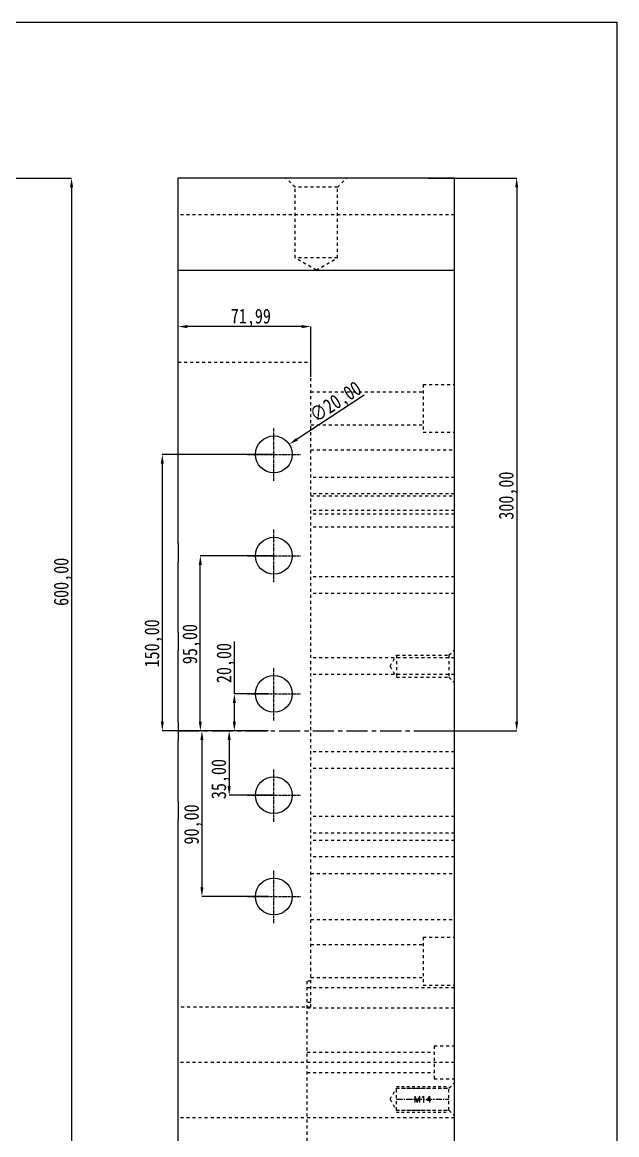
# Model space of a CAD drawing. Header units: millimetres. Extents: x 1727 to 4210, y -6182 to 759.
# Drawn here: x 2890 to 3212, y -4369 to -3765 of the extents above; entities that cross this region are included whole.
import ezdxf
from ezdxf.enums import TextEntityAlignment as Align

# ---------------------------------------------------------------- set-up
doc = ezdxf.new("R2010")
doc.units = ezdxf.units.MM
doc.header["$LTSCALE"] = 16.335
doc.header["$PDMODE"] = 3
doc.header["$PDSIZE"] = 0.3125
doc.linetypes.add('CENTER', pattern=[0.6, 0.375, -0.075, 0.075, -0.075])
doc.linetypes.add('HIDDEN', pattern=[0.2, 0.1, -0.1])
doc.layers.get('0').update_dxf_attribs({"linetype": 'CONTINUOUS'})
doc.layers.get('Defpoints').update_dxf_attribs({"linetype": 'CONTINUOUS'})
doc.layers.add('DEFAULT_2', color=8, linetype='HIDDEN')
doc.layers.add('screw', color=33, linetype='CONTINUOUS', lineweight=13)
doc.styles.get("Standard").update_dxf_attribs({"font": 'txt', "width": 0.8})
doc.styles.add('TXT', font='txt.shx', dxfattribs={"bigfont": 'gbcbig.shx'})
doc.dimstyles.new('mold', dxfattribs={"dimtxt": 8, "dimasz": 5, "dimexe": 0, "dimexo": 0, "dimgap": 0, "dimtad": 1, "dimzin": 1, "dimtxsty": 'Standard', "dimcen": 0, "dimclrd": 4, "dimclre": 4, "dimclrt": 6, "dimazin": 0, "dimtfac": 1, "dimtofl": 0, "dimtmove": 0, "dimatfit": 3, "dimfxl": 0, "dimarcsym": 0})

# ---------------------------------------------------------------- blocks, each defined once
blk = doc.blocks.new('*D329')
at = {"color": 4, "lineweight": -2}
for p, q in [((3110.25, -3849.38), (3158.01, -3849.38)), ((3158.01, -3854.38), (3158.01, -4144.38)), ((3110.25, -4149.38), (3158.01, -4149.38))]:
    blk.add_line(p, q, dxfattribs=at)
at = {"color": 4}
for points in [[(3157.18, -3854.38), (3158.84, -3854.38), (3158.01, -3849.38)], [(3157.18, -4144.38), (3158.84, -4144.38), (3158.01, -4149.38)]]:
    blk.add_solid(points, dxfattribs=at)
at = {"layer": 'Defpoints', "color": 0}
for p in [(3110.25, -3849.38), (3110.25, -4149.38), (3158.01, -4149.38)]:
    blk.add_point(p, dxfattribs=at)
at = {"color": 6, "insert": (3153.34, -4021.77), "char_height": 8, "attachment_point": 5, "rotation": 90}
blk.add_mtext('300,00', dxfattribs=at)
blk = doc.blocks.new('*D527')
at = {"color": 4, "lineweight": -2}
for p, q in [((2812.27, -3849.38), (2916.46, -3849.38)), ((2916.46, -3854.38), (2916.46, -4444.38)), ((2812.27, -4449.38), (2916.46, -4449.38))]:
    blk.add_line(p, q, dxfattribs=at)
at = {"color": 4}
for points in [[(2915.63, -3854.38), (2917.3, -3854.38), (2916.46, -3849.38)], [(2915.63, -4444.38), (2917.3, -4444.38), (2916.46, -4449.38)]]:
    blk.add_solid(points, dxfattribs=at)
at = {"layer": 'Defpoints', "color": 0}
for p in [(2812.27, -3849.38), (2812.27, -4449.38), (2916.46, -4449.38)]:
    blk.add_point(p, dxfattribs=at)
at = {"color": 6, "insert": (2911.8, -4068.57), "char_height": 8, "attachment_point": 5, "rotation": 90}
blk.add_mtext('600,00', dxfattribs=at)
blk = doc.blocks.new('*D538')
at = {"color": 4, "lineweight": -2}
blk.add_line((3075.3, -3967.29), (3038.81, -3991.17), dxfattribs=at)
at = {"color": 4}
blk.add_solid([(3038.35, -3990.47), (3039.27, -3991.86), (3034.63, -3993.9)], dxfattribs=at)
at = {"layer": 'Defpoints', "color": 0}
for p in [(3034.63, -3993.9), (3017.89, -4004.85)]:
    blk.add_point(p, dxfattribs=at)
at = {"color": 6, "insert": (3060.25, -3971.56), "char_height": 8, "attachment_point": 5, "rotation": 33.195}
blk.add_mtext('∅20,00', dxfattribs=at)
blk = doc.blocks.new('*D539')
at = {"color": 4, "lineweight": -2}
for p, q in [((3004.81, -4129.38), (3004.81, -4100.91)), ((3023.3, -4129.38), (3004.81, -4129.38)), ((3004.81, -4144.38), (3004.81, -4134.38)), ((3023.3, -4149.38), (3004.81, -4149.38))]:
    blk.add_line(p, q, dxfattribs=at)
at = {"color": 4}
for points in [[(3003.98, -4134.38), (3005.65, -4134.38), (3004.81, -4129.38)], [(3003.98, -4144.38), (3005.65, -4144.38), (3004.81, -4149.38)]]:
    blk.add_solid(points, dxfattribs=at)
at = {"layer": 'Defpoints', "color": 0}
for p in [(3023.3, -4129.38), (3004.81, -4149.38), (3023.3, -4149.38)]:
    blk.add_point(p, dxfattribs=at)
at = {"color": 6, "insert": (3000.15, -4112.65), "char_height": 8, "attachment_point": 5, "rotation": 90}
blk.add_mtext('20,00', dxfattribs=at)
blk = doc.blocks.new('*D540')
at = {"color": 4, "lineweight": -2}
for p, q in [((3026.26, -4054.38), (2986.34, -4054.38)), ((2986.34, -4144.38), (2986.34, -4059.38)), ((3023.3, -4149.38), (2986.34, -4149.38))]:
    blk.add_line(p, q, dxfattribs=at)
at = {"color": 4}
for points in [[(2985.51, -4059.38), (2987.17, -4059.38), (2986.34, -4054.38)], [(2985.51, -4144.38), (2987.17, -4144.38), (2986.34, -4149.38)]]:
    blk.add_solid(points, dxfattribs=at)
at = {"layer": 'Defpoints', "color": 0}
for p in [(2986.34, -4054.38), (3026.26, -4054.38), (3023.3, -4149.38)]:
    blk.add_point(p, dxfattribs=at)
at = {"color": 6, "insert": (2981.67, -4102.34), "char_height": 8, "attachment_point": 5, "rotation": 90}
blk.add_mtext('95,00', dxfattribs=at)
blk = doc.blocks.new('*D541')
at = {"color": 4, "lineweight": -2}
for p, q in [((3026.26, -3999.38), (2965.71, -3999.38)), ((2965.71, -4004.38), (2965.71, -4144.38)), ((3023.3, -4149.38), (2965.71, -4149.38))]:
    blk.add_line(p, q, dxfattribs=at)
at = {"color": 4}
for points in [[(2964.88, -4004.38), (2966.54, -4004.38), (2965.71, -3999.38)], [(2964.88, -4144.38), (2966.54, -4144.38), (2965.71, -4149.38)]]:
    blk.add_solid(points, dxfattribs=at)
at = {"layer": 'Defpoints', "color": 0}
for p in [(3026.26, -3999.38), (2965.71, -4149.38), (3023.3, -4149.38)]:
    blk.add_point(p, dxfattribs=at)
at = {"color": 6, "insert": (2961.04, -4101.96), "char_height": 8, "attachment_point": 5, "rotation": 90}
blk.add_mtext('150,00', dxfattribs=at)
blk = doc.blocks.new('*D542')
at = {"color": 4, "lineweight": -2}
for p, q in [((3023.3, -4149.38), (3001.99, -4149.38)), ((3001.99, -4154.38), (3001.99, -4179.38)), ((3026.26, -4184.38), (3001.99, -4184.38))]:
    blk.add_line(p, q, dxfattribs=at)
at = {"color": 4}
for points in [[(3001.16, -4154.38), (3002.83, -4154.38), (3001.99, -4149.38)], [(3001.16, -4179.38), (3002.83, -4179.38), (3001.99, -4184.38)]]:
    blk.add_solid(points, dxfattribs=at)
at = {"layer": 'Defpoints', "color": 0}
for p in [(3023.3, -4149.38), (3001.99, -4184.38), (3026.26, -4184.38)]:
    blk.add_point(p, dxfattribs=at)
at = {"color": 6, "insert": (2997.33, -4175.61), "char_height": 8, "attachment_point": 5, "rotation": 90}
blk.add_mtext('35,00', dxfattribs=at)
blk = doc.blocks.new('*D543')
at = {"color": 4, "lineweight": -2}
for p, q in [((3023.3, -4149.38), (2987.2, -4149.38)), ((2987.2, -4154.38), (2987.2, -4234.38)), ((3023.3, -4239.38), (2987.2, -4239.38))]:
    blk.add_line(p, q, dxfattribs=at)
at = {"color": 4}
for points in [[(2986.37, -4154.38), (2988.03, -4154.38), (2987.2, -4149.38)], [(2986.37, -4234.38), (2988.03, -4234.38), (2987.2, -4239.38)]]:
    blk.add_solid(points, dxfattribs=at)
at = {"layer": 'Defpoints', "color": 0}
for p in [(3023.3, -4149.38), (2987.2, -4239.38), (3023.3, -4239.38)]:
    blk.add_point(p, dxfattribs=at)
at = {"color": 6, "insert": (2982.53, -4200.23), "char_height": 8, "attachment_point": 5, "rotation": 90}
blk.add_mtext('90,00', dxfattribs=at)
blk = doc.blocks.new('*D688')
at = {"color": 4, "lineweight": -2}
for p, q in [((2974.27, -3957.28), (2974.27, -3930.02)), ((3041.26, -3930.02), (2979.27, -3930.02)), ((3046.26, -3957.28), (3046.26, -3930.02))]:
    blk.add_line(p, q, dxfattribs=at)
at = {"color": 4}
for points in [[(2979.27, -3929.19), (2979.27, -3930.85), (2974.27, -3930.02)], [(3041.26, -3929.19), (3041.26, -3930.85), (3046.26, -3930.02)]]:
    blk.add_solid(points, dxfattribs=at)
at = {"layer": 'Defpoints', "color": 0}
for p in [(2974.27, -3930.02), (2974.27, -3957.28), (3046.26, -3957.28)]:
    blk.add_point(p, dxfattribs=at)
at = {"color": 6, "insert": (3013.77, -3925.35), "char_height": 8, "attachment_point": 5}
blk.add_mtext('71,99', dxfattribs=at)

msp = doc.modelspace()

# ---------------------------------------------------------------- linework, layer by layer
at = {"color": 7, "linetype": 'Continuous'}
for p, q in [((2974.272, -4047.799), (2974.272, -3849.378)), ((2974.272, -3849.378), (3124.272, -3849.378)), ((3124.272, -4449.378), (3124.272, -3849.378)), ((2974.272, -3899.378), (3124.272, -3899.378)), ((2974.272, -4047.799), (2974.372, -4047.799)), ((2974.372, -4047.799), (2974.372, -4057.799)), ((2974.272, -4095.799), (2974.272, -4057.799)), ((2974.272, -4057.799), (2974.372, -4057.799)), ((2974.272, -4095.799), (2974.372, -4095.799)), ((2974.372, -4095.799), (2974.372, -4105.799)), ((2974.272, -4144.799), (2974.272, -4105.799)), ((2974.272, -4105.799), (2974.372, -4105.799)), ((2974.272, -4144.799), (2974.372, -4144.799)), ((2974.372, -4144.799), (2974.372, -4154.799)), ((2974.272, -4187.572), (2974.272, -4154.799)), ((2974.272, -4154.799), (2974.372, -4154.799)), ((2974.272, -4187.572), (2974.372, -4187.572)), ((2974.372, -4187.572), (2974.372, -4197.572)), ((2974.272, -4449.378), (2974.272, -4197.572)), ((2974.272, -4197.572), (2974.372, -4197.572))]:
    msp.add_line(p, q, dxfattribs=at)
at = {"color": 1, "linetype": 'CENTER', "ltscale": 0.248791}
for p, q in [((3026.257, -4013.778), (3026.257, -3984.978)), ((3011.857, -3999.378), (3040.657, -3999.378)), ((3026.257, -4068.778), (3026.257, -4039.978)), ((3011.857, -4054.378), (3040.657, -4054.378)), ((3026.257, -4143.778), (3026.257, -4114.978)), ((3011.857, -4129.378), (3040.657, -4129.378)), ((3026.257, -4198.778), (3026.257, -4169.978)), ((3011.857, -4184.378), (3040.657, -4184.378)), ((3026.257, -4253.778), (3026.257, -4224.978)), ((3011.857, -4239.378), (3040.657, -4239.378))]:
    msp.add_line(p, q, dxfattribs=at)
at = {"color": 1, "linetype": 'CENTER', "ltscale": 1.865932}
msp.add_line((2974.272, -4149.378), (3124.272, -4149.378), dxfattribs=at)
msp.add_lwpolyline([(2171.967, -3764.847), (3212.318, -3764.847), (3212.318, -4759.749), (2171.967, -4759.749)], close=True)
for centre in [(3026.257, -3999.378), (3026.257, -4054.378), (3026.257, -4129.378), (3026.257, -4184.378), (3026.257, -4239.378)]:
    msp.add_circle(centre, 10)
at = {"layer": 'DEFAULT_2', "color": 8, "linetype": 'HIDDEN'}
for p, q in [((2974.372, -3949.378), (2974.372, -3849.378)), ((3037.772, -3854.378), (3032.772, -3849.378)), ((3060.772, -3854.378), (3065.772, -3849.378)), ((3037.772, -3892.739), (3037.772, -3854.378)), ((3060.772, -3854.378), (3037.772, -3854.378)), ((3060.772, -3892.739), (3060.772, -3854.378)), ((3124.272, -3869.378), (2974.272, -3869.378)), ((3049.272, -3899.378), (3037.772, -3892.739)), ((3060.772, -3892.739), (3037.772, -3892.739)), ((3049.272, -3899.378), (3060.772, -3892.739)), ((2974.272, -3949.378), (3046.257, -3949.378)), ((3046.257, -4299.378), (3046.257, -3949.378)), ((3046.257, -3965.378), (3107.272, -3965.378)), ((3107.272, -3961.378), (3107.272, -3987.378)), ((3107.272, -3961.378), (3124.272, -3961.378)), ((3046.257, -3983.378), (3107.272, -3983.378)), ((3107.272, -3987.378), (3124.272, -3987.378)), ((3046.257, -3996.878), (3124.272, -3996.878)), ((3124.272, -4011.878), (3046.257, -4011.878)), ((3124.272, -4020.878), (3046.257, -4020.878)), ((3046.257, -4021.878), (3124.272, -4021.878)), ((3124.272, -4029.878), (3046.257, -4029.878)), ((3124.272, -4031.876), (3046.257, -4031.876)), ((3124.272, -4038.876), (3046.257, -4038.876)), ((3124.272, -4065.878), (3046.257, -4065.878)), ((3124.272, -4074.878), (3046.257, -4074.878)), ((3121.272, -4108.378), (3124.272, -4105.378)), ((3124.272, -4109.878), (3046.257, -4109.878)), ((3089.272, -4114.378), (3092.736, -4108.378)), ((3092.736, -4108.378), (3092.736, -4120.378)), ((3092.736, -4108.378), (3121.272, -4108.378)), ((3121.272, -4108.378), (3121.272, -4120.378)), ((3089.272, -4114.378), (3092.736, -4120.378)), ((3124.272, -4118.878), (3046.257, -4118.878)), ((3092.736, -4120.378), (3121.272, -4120.378)), ((3121.272, -4120.378), (3124.272, -4123.378)), ((3124.272, -4160.878), (3046.257, -4160.878)), ((3124.272, -4169.878), (3046.257, -4169.878)), ((3124.272, -4195.878), (3046.257, -4195.878)), ((3124.272, -4204.878), (3046.257, -4204.878)), ((3124.272, -4208.878), (3046.257, -4208.878)), ((3124.272, -4217.878), (3046.257, -4217.878)), ((3046.257, -4226.878), (3124.272, -4226.878)), ((3046.257, -4251.878), (3124.272, -4251.878)), ((3107.272, -4261.378), (3124.272, -4261.378)), ((3107.272, -4261.378), (3107.272, -4287.378)), ((3046.257, -4265.378), (3107.272, -4265.378)), ((3046.257, -4285.378), (3044.272, -4285.378)), ((3044.272, -4378.406), (3044.272, -4285.381)), ((3046.257, -4283.378), (3107.272, -4283.378)), ((3124.272, -4288.878), (3044.272, -4288.878)), ((3107.272, -4287.378), (3124.272, -4287.378)), ((3046.257, -4296.786), (3044.272, -4296.786)), ((3046.257, -4299.378), (2974.272, -4299.378)), ((3124.272, -4299.878), (3044.272, -4299.878)), ((3113.272, -4320.378), (3124.272, -4320.378)), ((3113.272, -4320.381), (3113.272, -4338.375)), ((3044.272, -4323.878), (3113.272, -4323.878)), ((3124.272, -4329.378), (2974.272, -4329.378)), ((3044.272, -4334.878), (3113.272, -4334.878)), ((3113.272, -4338.378), (3124.272, -4338.378)), ((3121.272, -4343.378), (3124.272, -4340.378)), ((3089.272, -4349.378), (3092.736, -4343.378)), ((3092.736, -4343.378), (3121.272, -4343.378)), ((3092.736, -4355.378), (3092.736, -4343.378)), ((3121.272, -4355.378), (3121.272, -4343.378)), ((3089.272, -4349.378), (3092.736, -4355.378)), ((3124.272, -4359.378), (2974.272, -4359.378)), ((3092.736, -4355.378), (3121.272, -4355.378)), ((3121.272, -4355.378), (3124.272, -4358.378))]:
    msp.add_line(p, q, dxfattribs=at)
at = {"layer": 'screw', "color": 92, "linetype": 'HIDDEN', "ltscale": 0.870768}
for p, q in [((3092.736, -4342.378), (3121.272, -4342.378)), ((3092.736, -4356.378), (3121.272, -4356.378))]:
    msp.add_line(p, q, dxfattribs=at)
at = {"layer": 'screw', "linetype": 'HIDDEN', "ltscale": 0.870768}
for p, q in [((3092.736, -4343.378), (3121.272, -4343.378)), ((3092.736, -4355.378), (3121.272, -4355.378))]:
    msp.add_line(p, q, dxfattribs=at)
at = {"layer": 'screw', "color": 1, "linetype": 'CENTER', "ltscale": 0.54423}
msp.add_line((3092.736, -4349.378), (3121.272, -4349.378), dxfattribs=at)

# ---------------------------------------------------------------- texts
at = {"layer": 'screw', "color": 222, "linetype": 'HIDDEN', "ltscale": 0.870768, "style": 'TXT'}
msp.add_text('M14', height=3.5, dxfattribs=at).set_placement((3107.004, -4349.378), align=Align.MIDDLE)

# ---------------------------------------------------------------- dimensions: what is measured, and where the dimension line sits
for base, p1, p2, picture, middle in [((2916.465, -4449.378), (2812.273, -3849.378), (2812.273, -4449.378), '*D527', (2916.465, -4068.565)), ((3158.012, -4149.378), (3110.245, -3849.378), (3110.245, -4149.378), '*D329', (3158.012, -4021.77)), ((2965.71, -4149.378), (3026.257, -3999.378), (3023.3, -4149.378), '*D541', (2965.71, -4101.96)), ((2986.341, -4054.378), (3023.3, -4149.378), (3026.257, -4054.378), '*D540', (2986.341, -4102.341)), ((3004.814, -4149.378), (3023.3, -4129.378), (3023.3, -4149.378), '*D539', (3004.814, -4112.645)), ((2987.201, -4239.378), (3023.3, -4149.378), (3023.3, -4239.378), '*D543', (2987.201, -4200.232)), ((3001.993, -4184.378), (3023.3, -4149.378), (3026.257, -4184.378), '*D542', (3001.993, -4175.606))]:
    dim = msp.add_linear_dim(base=base, p1=p1, p2=p2, angle=90, dimstyle='mold')
    dim.commit()
    dim.dimension.update_dxf_attribs({"geometry": picture, "text_midpoint": middle, "dimtype": 160})
dim = msp.add_linear_dim(base=(2974.272156956, -3930.020330936), p1=(3046.257156956, -3957.275072947), p2=(2974.272156956, -3957.275072947), dimstyle='mold')
dim.commit()
dim.dimension.update_dxf_attribs({"geometry": '*D688', "text_midpoint": (3013.77179593, -3930.020330936), "dimtype": 160})
dim = msp.add_diameter_dim_2p(p1=(3017.889, -4004.853), p2=(3034.625, -3993.903), dimstyle='mold')
dim.commit()
dim.dimension.update_dxf_attribs({"geometry": '*D538', "text_midpoint": (3062.802, -3975.469), "dimtype": 163})

doc.saveas('drawing.dxf')
